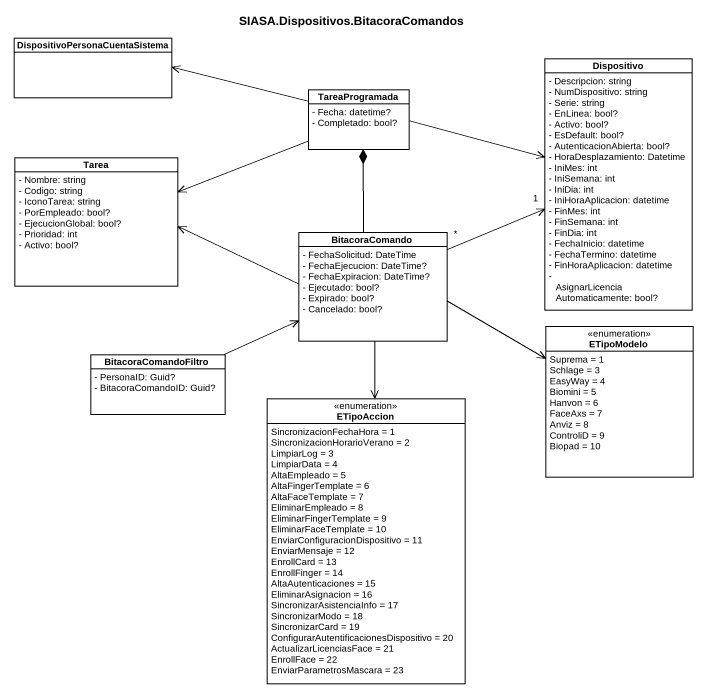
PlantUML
@startuml
title SIASA.Dispositivos.BitacoraComandos
hide circle
hide empty members
skinparam classAttributeIconSize 0
class "DispositivoPersonaCuentaSistema" as DispositivoPersonaCuentaSist
class Dispositivo {
  - Descripcion: string
  - NumDispositivo: string
  - Serie: string
  - EnLinea: bool?
  - Activo: bool?
  - EsDefault: bool?
  - AutenticacionAbierta: bool?
  - HoraDesplazamiento: Datetime
  - IniMes: int
  - IniSemana: int
  - IniDia: int
  - IniHoraAplicacion: datetime
  - FinMes: int
  - FinSemana: int
  - FinDia: int
  - FechaInicio: datetime
  - FechaTermino: datetime
  - FinHoraAplicacion: datetime
  - AsignarLicenciaAutomaticamente: bool?
}
class TareaProgramada {
  - Fecha: datetime?
  - Completado: bool?
}
class Tarea {
  - Nombre: string
  - Codigo: string
  - IconoTarea: string
  - PorEmpleado: bool?
  - EjecucionGlobal: bool?
  - Prioridad: int
  - Activo: bool?
}
class BitacoraComando {
  - FechaSolicitud: DateTime
  - FechaEjecucion: DateTime?
  - FechaExpiracion: DateTime?
  - Ejecutado: bool?
  - Expirado: bool?
  - Cancelado: bool?
}
enum ETipoModelo {
  Suprema = 1
  Schlage = 3
  EasyWay = 4
  Biomini = 5
  Hanvon = 6
  FaceAxs = 7
  Anviz = 8
  ControliD = 9
  Biopad = 10
}
class BitacoraComandoFiltro {
  - PersonaID: Guid?
  - BitacoraComandoID: Guid?
}
enum ETipoAccion {
  SincronizacionFechaHora = 1
  SincronizacionHorarioVerano = 2
  LimpiarLog = 3
  LimpiarData = 4
  AltaEmpleado = 5
  AltaFingerTemplate = 6
  AltaFaceTemplate = 7
  EliminarEmpleado = 8
  EliminarFingerTemplate = 9
  EliminarFaceTemplate = 10
  EnviarConfiguracionDispositivo = 11
  EnviarMensaje = 12
  EnrollCard = 13
  EnrollFinger = 14
  AltaAutenticaciones = 15
  EliminarAsignacion = 16
  SincronizarAsistenciaInfo = 17
  SincronizarModo = 18
  SincronizarCard = 19
  ConfigurarAutentificacionesDispositivo = 20
  ActualizarLicenciasFace = 21
  EnrollFace = 22
  EnviarParametrosMascara = 23
}
TareaProgramada -left-> DispositivoPersonaCuentaSist
TareaProgramada -right-> Dispositivo
TareaProgramada -left-> Tarea
BitacoraComando "*" -right-> "1" Dispositivo
BitacoraComando -up-* TareaProgramada
BitacoraComando -left-> Tarea
BitacoraComando -right-> ETipoModelo
BitacoraComando --> ETipoAccion
BitacoraComandoFiltro -right-> BitacoraComando
@enduml
